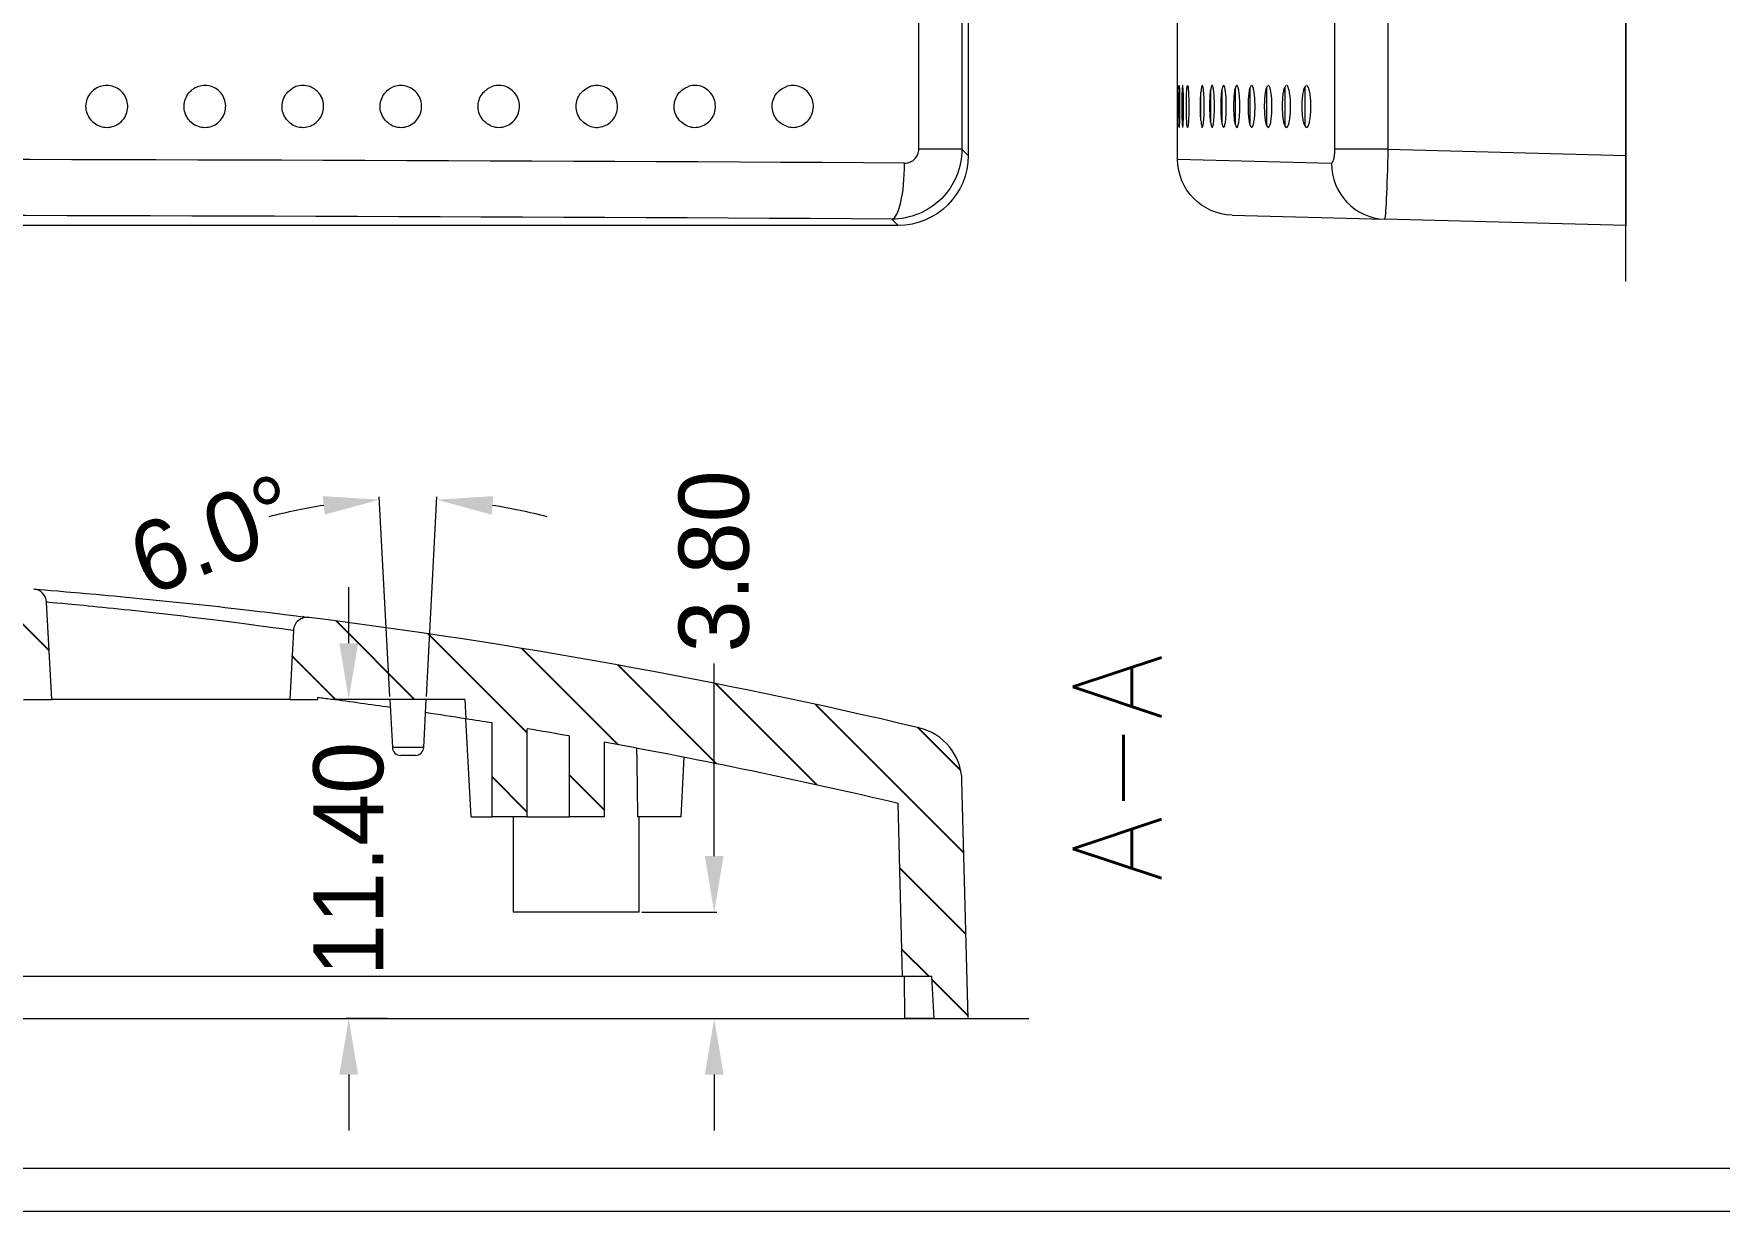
# Model space of a CAD drawing. Header units: millimetres. Extents: x -644 to 177, y 608 to 849.
# Drawn here: x -37.2 to 23, y 617.9 to 660 of the extents above; entities that cross this region are included whole.
import ezdxf
from ezdxf.lldxf.tags import DXFTag

# ---------------------------------------------------------------- set-up
doc = ezdxf.new("R2010")
doc.units = ezdxf.units.MM
doc.layers.get('0').update_dxf_attribs({"linetype": 'CONTINUOUS'})
doc.layers.get('Defpoints').update_dxf_attribs({"linetype": 'CONTINUOUS'})
for name, color, linetype, true_color in [('10', 7, 'CONTINUOUS', 0xffffff), ('30', 7, 'CONTINUOUS', 0xffffff), ('TOP', 7, 'CONTINUOUS', 0xffffff)]:
    doc.layers.add(name, color=color, linetype=linetype, true_color=true_color)
doc.styles.add('blockfont', font='simplex.shx')
tags = doc.linetypes.add('PHANTOM', pattern=[50.5, 18, -6.5, 6.5, -6.5, 6.5, -6.5]).pattern_tags.tags
tags[14:15] = [DXFTag(74, 4), DXFTag(75, 0), DXFTag(340, '0'), DXFTag(46, 0.0), DXFTag(50, 0.0), DXFTag(44, 0.0), DXFTag(45, 0.0)]
tags[12:13] = [DXFTag(74, 4), DXFTag(75, 0), DXFTag(340, '0'), DXFTag(46, 0.0), DXFTag(50, 0.0), DXFTag(44, 0.0), DXFTag(45, 0.0)]
tags[10:11] = [DXFTag(74, 4), DXFTag(75, 0), DXFTag(340, '0'), DXFTag(46, 0.0), DXFTag(50, 0.0), DXFTag(44, 0.0), DXFTag(45, 0.0)]
tags[8:9] = [DXFTag(74, 4), DXFTag(75, 0), DXFTag(340, '0'), DXFTag(46, 0.0), DXFTag(50, 0.0), DXFTag(44, 0.0), DXFTag(45, 0.0)]
tags[6:7] = [DXFTag(74, 4), DXFTag(75, 0), DXFTag(340, '0'), DXFTag(46, 0.0), DXFTag(50, 0.0), DXFTag(44, 0.0), DXFTag(45, 0.0)]
tags[4:5] = [DXFTag(74, 4), DXFTag(75, 0), DXFTag(340, '0'), DXFTag(46, 0.0), DXFTag(50, 0.0), DXFTag(44, 0.0), DXFTag(45, 0.0)]
doc.dimstyles.new('2', dxfattribs={"dimtxt": 2.5, "dimasz": 2, "dimexe": 0.1, "dimexo": 0.1, "dimgap": 0.1, "dimtad": 0, "dimzin": 0, "dimdsep": 46, "dimtxsty": 'Standard', "dimcen": 0, "dimclrd": 4, "dimclre": 4, "dimclrt": 3, "dimadec": 1, "dimazin": 0, "dimtfac": 1, "dimtofl": 0, "dimtmove": 0, "dimatfit": 3, "dimfxl": 0, "dimtolj": 1, "dimtzin": 0, "dimlwd": 9, "dimlwe": 9, "dimarcsym": 0})

# ---------------------------------------------------------------- blocks, each defined once
blk = doc.blocks.new('HATCH1')
at = {"color": 200, "linetype": 'Continuous'}
for p, q in [((31.277, 522.894), (32.403, 524.019)), ((32.916, 521.705), (35.161, 523.947)), ((35.674, 521.633), (37.918, 523.875)), ((38.431, 521.561), (40.528, 523.655)), ((39.388, 519.689), (41.724, 522.022)), ((39.897, 517.371), (42.25, 519.721)), ((40.384, 515.03), (42.754, 517.398)), ((40.846, 512.665), (43.235, 515.051)), ((40.807, 509.799), (43.693, 512.681)), ((38.477, 510.298), (39.228, 511.049)), ((40.884, 507.049), (44.126, 510.288)), ((38.477, 507.471), (39.306, 508.299)), ((42.677, 506.013), (44.535, 507.869)), ((42.677, 503.186), (44.919, 505.426)), ((42.677, 500.359), (45.278, 502.957)), ((45.098, 499.951), (45.606, 500.458)), ((43.845, 490.217), (44.839, 491.21)), ((44.034, 487.58), (46.655, 490.198)), ((44.871, 485.589), (46.842, 487.557)), ((42.677, 486.223), (42.927, 486.474)), ((43.736, 475.974), (44.634, 476.871)), ((44.477, 473.887), (47.159, 476.566)), ((44.644, 471.227), (47.277, 473.857)), ((42.677, 472.088), (42.712, 472.124)), ((43.521, 461.624), (44.43, 462.532)), ((43.945, 459.221), (46.875, 462.147)), ((44.417, 456.865), (46.751, 459.196)), ((42.677, 446.645), (44.226, 448.193)), ((42.677, 443.818), (45.477, 446.616)), ((41.483, 439.799), (45.018, 443.33)), ((38.653, 439.799), (39.904, 441.049)), ((41.054, 436.543), (44.495, 439.981)), ((38.73, 437.049), (39.982, 438.299)), ((40.378, 433.041), (43.904, 436.563)), ((39.622, 429.458), (43.24, 433.073)), ((37.192, 424.204), (42.498, 429.505)), ((32.777, 425.447), (33.745, 426.414)), ((34.286, 424.128), (36.651, 426.49)), ((40.133, 424.314), (41.671, 425.851)), ((31.38, 424.051), (32.673, 425.343))]:
    blk.add_line(p, q, dxfattribs=at)
blk = doc.blocks.new('*D152')
at = {"color": 4, "lineweight": 9}
for p, q in [((-12.903, 630.615), (-12.903, 637.5)), ((-15.483, 628.615), (-12.803, 628.615)), ((-15.483, 624.815), (-12.803, 624.815)), ((-12.903, 622.815), (-12.903, 620.815))]:
    blk.add_line(p, q, dxfattribs=at)
for points in [[(-13.236, 630.615), (-12.569, 630.615), (-12.903, 628.615)], [(-13.236, 622.815), (-12.569, 622.815), (-12.903, 624.815)]]:
    blk.add_solid(points, dxfattribs=at)
at = {"layer": 'Defpoints', "color": 0, "lineweight": 9}
for p in [(-15.583, 628.615), (-12.903, 628.615), (-15.583, 624.815)]:
    blk.add_point(p, dxfattribs=at)
at = {"color": 3, "lineweight": 9, "insert": (-12.903, 641.142), "char_height": 2.5, "attachment_point": 5, "rotation": 90}
blk.add_mtext('\\A1;3.80', dxfattribs=at)
blk = doc.blocks.new('*D153')
at = {"color": 4, "lineweight": 9}
for p, q in [((-25.951, 638.215), (-25.951, 640.215)), ((-24.583, 636.215), (-26.051, 636.215)), ((-24.583, 624.815), (-26.051, 624.815)), ((-25.951, 622.815), (-25.951, 620.815))]:
    blk.add_line(p, q, dxfattribs=at)
for points in [[(-26.284, 638.215), (-25.618, 638.215), (-25.951, 636.215)], [(-26.284, 622.815), (-25.618, 622.815), (-25.951, 624.815)]]:
    blk.add_solid(points, dxfattribs=at)
at = {"layer": 'Defpoints', "color": 0, "lineweight": 9}
for p in [(-24.483, 636.215), (-25.951, 624.815), (-24.483, 624.815)]:
    blk.add_point(p, dxfattribs=at)
at = {"color": 3, "lineweight": 9, "insert": (-25.951, 630.515), "char_height": 2.5, "attachment_point": 5, "rotation": 90}
blk.add_mtext('\\A1;11.40', dxfattribs=at)
blk = doc.blocks.new('*D221')
at = {"color": 4, "lineweight": 9}
for p, q in [((-24.488, 636.314), (-24.862, 643.446)), ((-23.177, 636.314), (-22.804, 643.446))]:
    blk.add_line(p, q, dxfattribs=at)
for start, end in [(98.86073, 104.72145), (75.27855, 81.13927)]:
    blk.add_arc((-23.833, 623.812), 19.561, start, end, dxfattribs=at)
for points in [[(-26.88, 643.471), (-26.811, 642.808), (-24.856, 643.346)], [(-20.854, 642.808), (-20.785, 643.471), (-22.809, 643.346)]]:
    blk.add_solid(points, dxfattribs=at)
at = {"layer": 'Defpoints', "color": 0, "lineweight": 9}
for p in [(-23.491, 643.37), (-24.483, 636.215), (-23.183, 636.215), (-24.393, 634.499), (-23.273, 634.499)]:
    blk.add_point(p, dxfattribs=at)
at = {"color": 3, "lineweight": 9, "insert": (-30.773, 642.1), "char_height": 2.5, "attachment_point": 5, "rotation": 20.7805}
blk.add_mtext('\\A1;6.0°', dxfattribs=at)

msp = doc.modelspace()

# ---------------------------------------------------------------- linework, layer by layer
at = {"lineweight": 9}
msp.add_line((3.642, 655.505), (3.642, 674.138), dxfattribs=at)
at = {"color": 7, "linetype": 'Continuous', "lineweight": 9}
for p, q in [((-146.054, 619.478), (175.257, 619.478)), ((-147.599, 617.933), (176.802, 617.933))]:
    msp.add_line(p, q, dxfattribs=at)
at = {"layer": '10', "color": 7, "linetype": 'Continuous', "lineweight": 9}
for p, q in [((-5.595, 655.859), (-5.595, 674.138)), ((-4.055, 674.138), (-4.055, 655.859)), ((-3.833, 674.138), (-3.833, 655.637)), ((9.257, 655.859), (9.257, 674.138)), ((11.151, 674.138), (11.151, 655.859)), ((19.642, 674.138), (19.642, 655.637)), ((4.476, 656.882), (4.476, 657.894)), ((4.827, 656.8), (4.827, 657.975)), ((5.239, 656.755), (5.239, 658.02)), ((5.709, 656.727), (5.709, 658.048)), ((6.24, 656.708), (6.24, 658.067)), ((6.832, 656.695), (6.832, 658.081)), ((7.484, 656.685), (7.484, 658.091)), ((8.199, 656.678), (8.199, 658.098)), ((-4.055, 655.859), (-5.595, 655.859)), ((-4.055, 655.859), (-3.833, 655.637)), ((3.642, 655.505), (9.138, 655.363)), ((11.151, 655.859), (9.257, 655.859)), ((11.151, 655.859), (19.642, 655.637)), ((19.642, 655.637), (19.642, 653.138)), ((-6.332, 653.138), (-101.334, 653.138)), ((-6.332, 653.138), (-6.557, 653.363)), ((5.589, 653.506), (11.033, 653.363)), ((19.642, 653.138), (11.033, 653.363)), ((-36.558, 636.215), (-36.739, 639.682)), ((-27.929, 638.67), (-28.058, 636.215)), ((-37.558, 636.215), (-36.558, 636.215)), ((-28.058, 636.215), (-36.558, 636.215)), ((-28.058, 636.215), (-27.058, 636.215)), ((-27.058, 636.215), (-27.058, 636.277)), ((-21.803, 636.215), (-26.581, 636.215)), ((-24.483, 636.215), (-24.393, 634.499)), ((-23.273, 634.499), (-23.183, 636.215)), ((-21.803, 636.215), (-21.766, 635.518)), ((-21.583, 632.015), (-21.766, 635.518)), ((-20.833, 632.015), (-20.833, 635.37)), ((-19.583, 632.015), (-19.583, 635.164)), ((-23.273, 634.499), (-24.393, 634.499)), ((-18.083, 634.907), (-18.083, 632.015)), ((-16.833, 634.684), (-16.833, 632.015)), ((-23.833, 634.215), (-24.093, 634.215)), ((-23.572, 634.215), (-23.833, 634.215)), ((-14.084, 632.015), (-13.972, 634.144)), ((-14.082, 632.015), (-13.97, 634.144)), ((-3.833, 624.815), (-4.055, 633.305)), ((-21.583, 632.015), (-20.833, 632.015)), ((-19.583, 632.015), (-20.833, 632.015)), ((-20.083, 632.015), (-20.083, 628.615)), ((-19.583, 632.015), (-18.833, 632.015)), ((-18.833, 632.015), (-18.083, 632.015)), ((-16.833, 632.015), (-18.083, 632.015)), ((-14.084, 632.015), (-15.64, 632.015)), ((-15.583, 628.615), (-15.583, 632.015)), ((-14.082, 632.015), (-14.084, 632.015)), ((-6.173, 626.315), (-6.335, 632.497)), ((-15.583, 628.615), (-20.083, 628.615)), ((-6.173, 626.315), (-101.493, 626.315)), ((-5.133, 626.315), (-6.173, 626.315)), ((-6.09, 624.815), (-6.105, 626.315)), ((-5.054, 624.815), (-5.133, 626.315)), ((-101.576, 624.815), (-6.09, 624.815)), ((-5.054, 624.815), (-6.09, 624.815)), ((-5.054, 624.815), (-3.833, 624.815))]:
    msp.add_line(p, q, dxfattribs=at)
at = {"layer": '10', "color": 7, "linetype": 'Continuous', "lineweight": 9, "extrusion": (0, 0, -1)}
msp.add_arc((-5.642, 655.505), 2, 271.5, 359.79747, dxfattribs=at)
at = {"layer": '10', "color": 7, "linetype": 'Continuous', "lineweight": 9}
for centre, radius, start, end in [((-37.239, 639.656), 0.5, 3, 85.45699), ((-27.43, 638.644), 0.5, 82.75983, 177), ((-53.833, 430.815), 210, 76.72038, 82.75983), ((-53.833, 430.815), 207.2, 82.44223, 82.57531), ((-53.833, 430.815), 207.2, 81.85236, 82.44223), ((-53.833, 430.815), 207.2, 81.09709, 81.5003), ((-53.833, 430.815), 207.2, 80.83568, 81.09709), ((-53.833, 430.815), 207.2, 80.06455, 80.48538), ((-6.054, 633.253), 2, 1.5, 76.72038), ((-24.093, 634.515), 0.3, 183, 270), ((-23.572, 634.515), 0.3, 270, 357), ((-53.833, 430.815), 207.2, 76.74781, 79.71344)]:
    msp.add_arc(centre, radius, start, end, dxfattribs=at)
for centre, major_axis, ratio, start_param, end_param in [((-53.833, 650.058), (-210, 0), 0.025937, 4.483099, 4.941679), ((-6.557, 655.363), (-0.012, -2), 0.227282, 0.026884, 1.572185), ((11.086, 655.363), (-0.052, -1.999), 0.973811, 4.737884, 6.283185), ((-53.833, 648.059), (-208, 0), 0.026186, 4.483099, 4.941679)]:
    msp.add_ellipse(centre, major_axis=major_axis, ratio=ratio, start_param=start_param, end_param=end_param, dxfattribs=at)
at = {"layer": '10', "color": 7, "linetype": 'Continuous', "lineweight": 9, "extrusion": (0, 0, -1)}
for centre, major_axis, ratio, start_param, end_param in [((-6.334, 655.639), (1.769, -1.769), 0.999315, 5.49813, 7.068241), ((-17.833, 622.474), (-0.005, 42.933), 0.052408, 1.287606, 1.346709)]:
    msp.add_ellipse(centre, major_axis=major_axis, ratio=ratio, start_param=start_param, end_param=end_param, dxfattribs=at)
at = {"layer": '10', "color": 7, "linetype": 'Continuous', "lineweight": 9}
for points, knots in [([(-35.136, 656.882), (-35.193, 656.943), (-35.239, 657.016), (-35.305, 657.17), (-35.325, 657.254), (-35.337, 657.421), (-35.328, 657.506), (-35.284, 657.668), (-35.247, 657.746), (-35.18, 657.842), (-35.159, 657.869), (-35.136, 657.894)], [0, 0, 0, 0, 0.227445, 0.227445, 0.454922, 0.454922, 0.681948, 0.681948, 0.908832, 0.908832, 1, 1, 1, 1]), ([(-35.136, 656.882), (-35.081, 656.821), (-35.014, 656.769), (-34.868, 656.69), (-34.787, 656.662), (-34.622, 656.636), (-34.536, 656.637), (-34.372, 656.667), (-34.292, 656.696), (-34.147, 656.779), (-34.08, 656.833), (-33.971, 656.959), (-33.926, 657.033), (-33.864, 657.189), (-33.846, 657.273), (-33.839, 657.44), (-33.85, 657.526), (-33.899, 657.686), (-33.937, 657.763), (-34.036, 657.898), (-34.098, 657.958), (-34.235, 658.053), (-34.313, 658.089), (-34.474, 658.132), (-34.559, 658.14), (-34.726, 658.128), (-34.809, 658.107), (-34.962, 658.04), (-35.034, 657.993), (-35.109, 657.922), (-35.123, 657.908), (-35.136, 657.894)], [0, 0, 0, 0, 0.069406, 0.069406, 0.139732, 0.139732, 0.210053, 0.210053, 0.28037, 0.28037, 0.350691, 0.350691, 0.421019, 0.421019, 0.491355, 0.491355, 0.561697, 0.561697, 0.632039, 0.632039, 0.702378, 0.702378, 0.772709, 0.772709, 0.843031, 0.843031, 0.913349, 0.913349, 0.983668, 0.983668, 1, 1, 1, 1]), ([(-31.549, 656.8), (-31.615, 656.853), (-31.672, 656.917), (-31.762, 657.058), (-31.795, 657.138), (-31.832, 657.301), (-31.837, 657.387), (-31.819, 657.554), (-31.795, 657.636), (-31.723, 657.787), (-31.674, 657.857), (-31.594, 657.937), (-31.572, 657.957), (-31.549, 657.975)], [0, 0, 0, 0, 0.187428, 0.187428, 0.374903, 0.374903, 0.561709, 0.561709, 0.74805, 0.74805, 0.934578, 0.934578, 1, 1, 1, 1]), ([(-31.549, 656.8), (-31.484, 656.749), (-31.41, 656.708), (-31.253, 656.653), (-31.169, 656.639), (-31.002, 656.64), (-30.918, 656.655), (-30.761, 656.71), (-30.687, 656.752), (-30.557, 656.857), (-30.5, 656.922), (-30.412, 657.064), (-30.38, 657.144), (-30.344, 657.308), (-30.34, 657.394), (-30.36, 657.56), (-30.384, 657.643), (-30.457, 657.793), (-30.507, 657.863), (-30.626, 657.98), (-30.696, 658.029), (-30.847, 658.101), (-30.93, 658.124), (-31.095, 658.141), (-31.181, 658.135), (-31.342, 658.096), (-31.421, 658.062), (-31.511, 658.004), (-31.53, 657.99), (-31.549, 657.975)], [0, 0, 0, 0, 0.074631, 0.074631, 0.149974, 0.149974, 0.225313, 0.225313, 0.300651, 0.300651, 0.375995, 0.375995, 0.451348, 0.451348, 0.526709, 0.526709, 0.602073, 0.602073, 0.677436, 0.677436, 0.752793, 0.752793, 0.82814, 0.82814, 0.90348, 0.90348, 0.978817, 0.978817, 1, 1, 1, 1]), ([(-27.986, 656.755), (-28.056, 656.8), (-28.12, 656.858), (-28.224, 656.99), (-28.265, 657.066), (-28.32, 657.225), (-28.333, 657.31), (-28.332, 657.477), (-28.317, 657.562), (-28.261, 657.719), (-28.219, 657.793), (-28.116, 657.921), (-28.054, 657.977), (-27.986, 658.02)], [0, 0, 0, 0, 0.168268, 0.168268, 0.336597, 0.336597, 0.504046, 0.504046, 0.670722, 0.670722, 0.837377, 0.837377, 1, 1, 1, 1]), ([(-27.986, 656.755), (-27.916, 656.711), (-27.838, 656.678), (-27.677, 656.64), (-27.591, 656.635), (-27.426, 656.653), (-27.344, 656.676), (-27.194, 656.749), (-27.124, 656.798), (-27.007, 656.916), (-26.957, 656.986), (-26.885, 657.137), (-26.861, 657.22), (-26.842, 657.386), (-26.847, 657.472), (-26.884, 657.636), (-26.916, 657.715), (-27.005, 657.857), (-27.062, 657.921), (-27.192, 658.026), (-27.267, 658.067), (-27.424, 658.122), (-27.508, 658.136), (-27.674, 658.136), (-27.758, 658.121), (-27.889, 658.075), (-27.939, 658.05), (-27.986, 658.02)], [0, 0, 0, 0, 0.078431, 0.078431, 0.157459, 0.157459, 0.236483, 0.236483, 0.31551, 0.31551, 0.394544, 0.394544, 0.473587, 0.473587, 0.552638, 0.552638, 0.631691, 0.631691, 0.71074, 0.71074, 0.789781, 0.789781, 0.868813, 0.868813, 0.947838, 0.947838, 1, 1, 1, 1]), ([(-24.438, 656.727), (-24.512, 656.767), (-24.58, 656.82), (-24.693, 656.944), (-24.74, 657.017), (-24.806, 657.172), (-24.826, 657.255), (-24.837, 657.422), (-24.828, 657.507), (-24.783, 657.668), (-24.747, 657.745), (-24.653, 657.882), (-24.593, 657.943), (-24.498, 658.013), (-24.469, 658.032), (-24.438, 658.048)], [0, 0, 0, 0, 0.157054, 0.157054, 0.314184, 0.314184, 0.470213, 0.470213, 0.625145, 0.625145, 0.779841, 0.779841, 0.935242, 0.935242, 1, 1, 1, 1]), ([(-24.438, 656.727), (-24.365, 656.688), (-24.285, 656.661), (-24.121, 656.636), (-24.036, 656.637), (-23.873, 656.667), (-23.793, 656.697), (-23.649, 656.78), (-23.584, 656.835), (-23.475, 656.962), (-23.431, 657.036), (-23.37, 657.191), (-23.353, 657.276), (-23.347, 657.443), (-23.358, 657.529), (-23.407, 657.689), (-23.445, 657.765), (-23.544, 657.9), (-23.605, 657.96), (-23.742, 658.054), (-23.82, 658.09), (-23.98, 658.133), (-24.065, 658.14), (-24.23, 658.127), (-24.313, 658.106), (-24.405, 658.065), (-24.422, 658.057), (-24.438, 658.048)], [0, 0, 0, 0, 0.081371, 0.081371, 0.163264, 0.163264, 0.245154, 0.245154, 0.327047, 0.327047, 0.408949, 0.408949, 0.49086, 0.49086, 0.572778, 0.572778, 0.654698, 0.654698, 0.736612, 0.736612, 0.818517, 0.818517, 0.900412, 0.900412, 0.982303, 0.982303, 1, 1, 1, 1]), ([(-20.9, 656.708), (-20.976, 656.744), (-21.047, 656.793), (-21.167, 656.911), (-21.218, 656.981), (-21.293, 657.132), (-21.317, 657.215), (-21.337, 657.381), (-21.333, 657.466), (-21.298, 657.629), (-21.266, 657.708), (-21.18, 657.849), (-21.124, 657.913), (-21.011, 658.006), (-20.957, 658.041), (-20.9, 658.067)], [0, 0, 0, 0, 0.149609, 0.149609, 0.299309, 0.299309, 0.447675, 0.447675, 0.594596, 0.594596, 0.741048, 0.741048, 0.88817, 0.88817, 1, 1, 1, 1]), ([(-20.9, 656.708), (-20.825, 656.673), (-20.744, 656.651), (-20.58, 656.635), (-20.495, 656.641), (-20.334, 656.681), (-20.256, 656.715), (-20.118, 656.807), (-20.055, 656.865), (-19.955, 656.998), (-19.915, 657.074), (-19.863, 657.233), (-19.851, 657.319), (-19.854, 657.486), (-19.87, 657.571), (-19.927, 657.728), (-19.97, 657.802), (-20.076, 657.931), (-20.14, 657.987), (-20.282, 658.073), (-20.361, 658.104), (-20.523, 658.138), (-20.608, 658.141), (-20.763, 658.119), (-20.834, 658.098), (-20.9, 658.067)], [0, 0, 0, 0, 0.083755, 0.083755, 0.167976, 0.167976, 0.252194, 0.252194, 0.336417, 0.336417, 0.42065, 0.42065, 0.504892, 0.504892, 0.58914, 0.58914, 0.673388, 0.673388, 0.75763, 0.75763, 0.841862, 0.841862, 0.926085, 0.926085, 1, 1, 1, 1]), ([(-17.37, 656.695), (-17.447, 656.727), (-17.52, 656.773), (-17.646, 656.886), (-17.7, 656.954), (-17.781, 657.102), (-17.809, 657.184), (-17.836, 657.349), (-17.836, 657.434), (-17.808, 657.598), (-17.779, 657.678), (-17.7, 657.822), (-17.647, 657.889), (-17.522, 658.001), (-17.448, 658.048), (-17.37, 658.081)], [0, 0, 0, 0, 0.144311, 0.144311, 0.288729, 0.288729, 0.431561, 0.431561, 0.572576, 0.572576, 0.712867, 0.712867, 0.853784, 0.853784, 1, 1, 1, 1]), ([(-17.37, 656.695), (-17.294, 656.663), (-17.211, 656.645), (-17.047, 656.636), (-16.963, 656.646), (-16.805, 656.694), (-16.728, 656.731), (-16.595, 656.829), (-16.535, 656.89), (-16.441, 657.028), (-16.404, 657.106), (-16.36, 657.267), (-16.351, 657.353), (-16.362, 657.52), (-16.381, 657.603), (-16.446, 657.758), (-16.492, 657.83), (-16.603, 657.954), (-16.67, 658.007), (-16.815, 658.086), (-16.895, 658.114), (-17.058, 658.14), (-17.143, 658.139), (-17.274, 658.115), (-17.323, 658.1), (-17.37, 658.081)], [0, 0, 0, 0, 0.085749, 0.085749, 0.171919, 0.171919, 0.258088, 0.258088, 0.344263, 0.344263, 0.430447, 0.430447, 0.516641, 0.516641, 0.602841, 0.602841, 0.689039, 0.689039, 0.775231, 0.775231, 0.861412, 0.861412, 0.947584, 0.947584, 1, 1, 1, 1]), ([(-13.844, 656.685), (-13.923, 656.714), (-13.998, 656.758), (-14.128, 656.866), (-14.185, 656.933), (-14.271, 657.078), (-14.302, 657.159), (-14.335, 657.323), (-14.337, 657.409), (-14.314, 657.573), (-14.289, 657.653), (-14.215, 657.8), (-14.164, 657.868), (-14.046, 657.984), (-13.976, 658.032), (-13.882, 658.076), (-13.864, 658.084), (-13.844, 658.091)], [0, 0, 0, 0, 0.140546, 0.140546, 0.281216, 0.281216, 0.42003, 0.42003, 0.55662, 0.55662, 0.692207, 0.692207, 0.82837, 0.82837, 0.966431, 0.966431, 1, 1, 1, 1]), ([(-13.844, 656.685), (-13.768, 656.656), (-13.685, 656.641), (-13.521, 656.638), (-13.437, 656.652), (-13.282, 656.705), (-13.207, 656.745), (-13.077, 656.848), (-13.02, 656.911), (-12.931, 657.052), (-12.898, 657.131), (-12.859, 657.294), (-12.854, 657.38), (-12.87, 657.547), (-12.893, 657.63), (-12.963, 657.782), (-13.011, 657.852), (-13.126, 657.972), (-13.194, 658.022), (-13.342, 658.096), (-13.423, 658.121), (-13.586, 658.141), (-13.67, 658.137), (-13.783, 658.111), (-13.814, 658.102), (-13.844, 658.091)], [0, 0, 0, 0, 0.087423, 0.087423, 0.175231, 0.175231, 0.263039, 0.263039, 0.350853, 0.350853, 0.438677, 0.438677, 0.526511, 0.526511, 0.61435, 0.61435, 0.702187, 0.702187, 0.790016, 0.790016, 0.877835, 0.877835, 0.965645, 0.965645, 1, 1, 1, 1]), ([(-10.323, 656.678), (-10.403, 656.705), (-10.48, 656.746), (-10.613, 656.851), (-10.672, 656.916), (-10.762, 657.059), (-10.795, 657.139), (-10.832, 657.303), (-10.837, 657.388), (-10.819, 657.552), (-10.796, 657.633), (-10.726, 657.782), (-10.678, 657.851), (-10.564, 657.969), (-10.495, 658.02), (-10.39, 658.073), (-10.357, 658.087), (-10.323, 658.098)], [0, 0, 0, 0, 0.137708, 0.137708, 0.275559, 0.275559, 0.41126, 0.41126, 0.544299, 0.544299, 0.676033, 0.676033, 0.808283, 0.808283, 0.942624, 0.942624, 1, 1, 1, 1]), ([(-10.323, 656.678), (-10.246, 656.651), (-10.163, 656.638), (-10, 656.641), (-9.917, 656.657), (-9.763, 656.715), (-9.69, 656.758), (-9.564, 656.864), (-9.509, 656.93), (-9.424, 657.073), (-9.394, 657.153), (-9.36, 657.317), (-9.357, 657.403), (-9.379, 657.569), (-9.404, 657.652), (-9.478, 657.801), (-9.528, 657.87), (-9.646, 657.986), (-9.716, 658.034), (-9.865, 658.104), (-9.946, 658.126), (-10.109, 658.141), (-10.193, 658.134), (-10.29, 658.109), (-10.307, 658.104), (-10.323, 658.098)], [0, 0, 0, 0, 0.088855, 0.088855, 0.178066, 0.178066, 0.267277, 0.267277, 0.356495, 0.356495, 0.445724, 0.445724, 0.534962, 0.534962, 0.624204, 0.624204, 0.713444, 0.713444, 0.802676, 0.802676, 0.891897, 0.891897, 0.98111, 0.98111, 1, 1, 1, 1]), ([(3.648, 658.131), (3.648, 658.131), (3.648, 658.131), (3.648, 658.121), (3.647, 658.097), (3.646, 658.024), (3.646, 657.974), (3.645, 657.855), (3.645, 657.784), (3.644, 657.633), (3.644, 657.55), (3.644, 657.383), (3.644, 657.297), (3.644, 657.134), (3.645, 657.055), (3.645, 656.914), (3.645, 656.85), (3.646, 656.747), (3.647, 656.706), (3.647, 656.679)], [0, 0, 0, 0, 0.000156, 0.000156, 0.125173, 0.125173, 0.250192, 0.250192, 0.375224, 0.375224, 0.50027, 0.50027, 0.625328, 0.625328, 0.75039, 0.75039, 0.875445, 0.875445, 1, 1, 1, 1]), ([(3.657, 657.388), (3.657, 657.472), (3.657, 657.557), (3.656, 657.715), (3.655, 657.79), (3.654, 657.921), (3.654, 657.978), (3.652, 658.067), (3.651, 658.1), (3.65, 658.13), (3.65, 658.136), (3.649, 658.136)], [0, 0, 0, 0, 0.215021, 0.215021, 0.430043, 0.430043, 0.645054, 0.645054, 0.86004, 0.86004, 1, 1, 1, 1]), ([(3.705, 658.131), (3.705, 658.131), (3.705, 658.131), (3.703, 658.121), (3.701, 658.097), (3.698, 658.024), (3.696, 657.974), (3.693, 657.855), (3.692, 657.784), (3.691, 657.633), (3.69, 657.55), (3.69, 657.383), (3.69, 657.297), (3.691, 657.134), (3.692, 657.055), (3.694, 656.914), (3.695, 656.85), (3.698, 656.747), (3.7, 656.706), (3.702, 656.679)], [0, 0, 0, 0, 0.000154, 0.000154, 0.125171, 0.125171, 0.250191, 0.250191, 0.375223, 0.375223, 0.500269, 0.500269, 0.625327, 0.625327, 0.750389, 0.750389, 0.875445, 0.875445, 1, 1, 1, 1]), ([(3.727, 657.388), (3.727, 657.472), (3.727, 657.557), (3.725, 657.715), (3.724, 657.79), (3.721, 657.921), (3.72, 657.978), (3.716, 658.067), (3.714, 658.1), (3.71, 658.13), (3.709, 658.136), (3.707, 658.136)], [0, 0, 0, 0, 0.215173, 0.215173, 0.430346, 0.430346, 0.645509, 0.645509, 0.860646, 0.860646, 1, 1, 1, 1]), ([(3.821, 658.131), (3.821, 658.131), (3.821, 658.131), (3.817, 658.121), (3.814, 658.097), (3.808, 658.024), (3.805, 657.974), (3.8, 657.855), (3.798, 657.784), (3.796, 657.633), (3.795, 657.55), (3.794, 657.383), (3.794, 657.297), (3.796, 657.134), (3.797, 657.055), (3.801, 656.914), (3.803, 656.85), (3.808, 656.747), (3.811, 656.706), (3.814, 656.679)], [0, 0, 0, 0, 0.000156, 0.000156, 0.125172, 0.125172, 0.250192, 0.250192, 0.375224, 0.375224, 0.50027, 0.50027, 0.625328, 0.625328, 0.75039, 0.75039, 0.875445, 0.875445, 1, 1, 1, 1]), ([(3.857, 657.388), (3.857, 657.472), (3.856, 657.557), (3.853, 657.715), (3.852, 657.79), (3.847, 657.921), (3.844, 657.978), (3.838, 658.067), (3.834, 658.1), (3.829, 658.13), (3.826, 658.136), (3.824, 658.136)], [0, 0, 0, 0, 0.21532, 0.21532, 0.43064, 0.43064, 0.64595, 0.64595, 0.861234, 0.861234, 1, 1, 1, 1]), ([(4.044, 657.388), (4.044, 657.472), (4.043, 657.557), (4.04, 657.715), (4.037, 657.79), (4.031, 657.921), (4.027, 657.978), (4.018, 658.067), (4.014, 658.1), (4.004, 658.136), (3.999, 658.141), (3.989, 658.121), (3.985, 658.097), (3.976, 658.024), (3.972, 657.974), (3.966, 657.855), (3.963, 657.784), (3.959, 657.633), (3.958, 657.55), (3.957, 657.383), (3.957, 657.297), (3.959, 657.134), (3.961, 657.055), (3.966, 656.914), (3.969, 656.85), (3.977, 656.747), (3.981, 656.706), (3.99, 656.652), (3.995, 656.639), (4.005, 656.64), (4.01, 656.656), (4.019, 656.713), (4.023, 656.756), (4.031, 656.862), (4.035, 656.927), (4.04, 657.07), (4.042, 657.15), (4.044, 657.283), (4.044, 657.335), (4.044, 657.388)], [0, 0, 0, 0, 0.053712, 0.053712, 0.107425, 0.107425, 0.161135, 0.161135, 0.214838, 0.214838, 0.268536, 0.268536, 0.322231, 0.322231, 0.375926, 0.375926, 0.429627, 0.429627, 0.483335, 0.483335, 0.537047, 0.537047, 0.590761, 0.590761, 0.644472, 0.644472, 0.698178, 0.698178, 0.751877, 0.751877, 0.805572, 0.805572, 0.859267, 0.859267, 0.912967, 0.912967, 0.966672, 0.966672, 1, 1, 1, 1]), ([(4.476, 656.882), (4.471, 656.943), (4.467, 657.016), (4.461, 657.17), (4.459, 657.254), (4.458, 657.421), (4.459, 657.506), (4.463, 657.668), (4.466, 657.746), (4.472, 657.842), (4.474, 657.869), (4.476, 657.894)], [0, 0, 0, 0, 0.227445, 0.227445, 0.454922, 0.454922, 0.681948, 0.681948, 0.908832, 0.908832, 1, 1, 1, 1]), ([(4.476, 656.882), (4.481, 656.821), (4.487, 656.769), (4.5, 656.69), (4.507, 656.662), (4.522, 656.636), (4.53, 656.637), (4.545, 656.667), (4.553, 656.696), (4.567, 656.779), (4.573, 656.833), (4.583, 656.959), (4.587, 657.033), (4.593, 657.189), (4.595, 657.273), (4.596, 657.44), (4.595, 657.526), (4.59, 657.686), (4.586, 657.763), (4.577, 657.898), (4.571, 657.958), (4.558, 658.053), (4.551, 658.089), (4.536, 658.132), (4.528, 658.14), (4.513, 658.128), (4.505, 658.107), (4.491, 658.04), (4.485, 657.993), (4.478, 657.922), (4.477, 657.908), (4.476, 657.894)], [0, 0, 0, 0, 0.069406, 0.069406, 0.139732, 0.139732, 0.210053, 0.210053, 0.28037, 0.28037, 0.350691, 0.350691, 0.421019, 0.421019, 0.491355, 0.491355, 0.561697, 0.561697, 0.632039, 0.632039, 0.702378, 0.702378, 0.772709, 0.772709, 0.843031, 0.843031, 0.913349, 0.913349, 0.983668, 0.983668, 1, 1, 1, 1]), ([(4.827, 656.8), (4.82, 656.853), (4.814, 656.917), (4.805, 657.058), (4.801, 657.138), (4.797, 657.301), (4.797, 657.387), (4.799, 657.554), (4.801, 657.636), (4.809, 657.787), (4.814, 657.857), (4.823, 657.937), (4.825, 657.957), (4.827, 657.975)], [0, 0, 0, 0, 0.187428, 0.187428, 0.374903, 0.374903, 0.561709, 0.561709, 0.74805, 0.74805, 0.934578, 0.934578, 1, 1, 1, 1]), ([(4.827, 656.8), (4.834, 656.749), (4.842, 656.708), (4.859, 656.653), (4.868, 656.639), (4.886, 656.64), (4.896, 656.655), (4.913, 656.71), (4.921, 656.752), (4.936, 656.857), (4.942, 656.922), (4.952, 657.064), (4.956, 657.144), (4.96, 657.308), (4.96, 657.394), (4.958, 657.56), (4.955, 657.643), (4.947, 657.793), (4.941, 657.863), (4.928, 657.98), (4.92, 658.029), (4.904, 658.101), (4.894, 658.124), (4.876, 658.141), (4.867, 658.135), (4.85, 658.096), (4.841, 658.062), (4.832, 658.004), (4.829, 657.99), (4.827, 657.975)], [0, 0, 0, 0, 0.074631, 0.074631, 0.149974, 0.149974, 0.225313, 0.225313, 0.300651, 0.300651, 0.375995, 0.375995, 0.451348, 0.451348, 0.526709, 0.526709, 0.602073, 0.602073, 0.677436, 0.677436, 0.752793, 0.752793, 0.82814, 0.82814, 0.90348, 0.90348, 0.978817, 0.978817, 1, 1, 1, 1]), ([(5.239, 656.755), (5.23, 656.8), (5.222, 656.858), (5.209, 656.99), (5.204, 657.066), (5.197, 657.225), (5.196, 657.31), (5.196, 657.477), (5.198, 657.562), (5.205, 657.719), (5.21, 657.793), (5.222, 657.921), (5.23, 657.977), (5.239, 658.02)], [0, 0, 0, 0, 0.168268, 0.168268, 0.336597, 0.336597, 0.504046, 0.504046, 0.670722, 0.670722, 0.837377, 0.837377, 1, 1, 1, 1]), ([(5.239, 656.755), (5.247, 656.711), (5.257, 656.678), (5.277, 656.64), (5.288, 656.635), (5.309, 656.653), (5.319, 656.676), (5.338, 656.749), (5.347, 656.798), (5.362, 656.916), (5.369, 656.986), (5.378, 657.137), (5.381, 657.22), (5.384, 657.386), (5.383, 657.472), (5.378, 657.636), (5.374, 657.715), (5.363, 657.857), (5.355, 657.921), (5.339, 658.026), (5.329, 658.067), (5.309, 658.122), (5.298, 658.136), (5.277, 658.136), (5.267, 658.121), (5.251, 658.075), (5.244, 658.05), (5.239, 658.02)], [0, 0, 0, 0, 0.078431, 0.078431, 0.157459, 0.157459, 0.236483, 0.236483, 0.31551, 0.31551, 0.394544, 0.394544, 0.473587, 0.473587, 0.552638, 0.552638, 0.631691, 0.631691, 0.71074, 0.71074, 0.789781, 0.789781, 0.868813, 0.868813, 0.947838, 0.947838, 1, 1, 1, 1]), ([(5.709, 656.727), (5.699, 656.767), (5.689, 656.82), (5.673, 656.944), (5.667, 657.017), (5.658, 657.172), (5.655, 657.255), (5.653, 657.422), (5.655, 657.507), (5.661, 657.668), (5.666, 657.745), (5.679, 657.882), (5.687, 657.943), (5.701, 658.013), (5.705, 658.032), (5.709, 658.048)], [0, 0, 0, 0, 0.157054, 0.157054, 0.314184, 0.314184, 0.470213, 0.470213, 0.625145, 0.625145, 0.779841, 0.779841, 0.935242, 0.935242, 1, 1, 1, 1]), ([(5.709, 656.727), (5.72, 656.688), (5.731, 656.661), (5.754, 656.636), (5.766, 656.637), (5.79, 656.667), (5.801, 656.697), (5.822, 656.78), (5.832, 656.835), (5.848, 656.962), (5.854, 657.036), (5.863, 657.191), (5.866, 657.276), (5.866, 657.443), (5.865, 657.529), (5.858, 657.689), (5.852, 657.765), (5.838, 657.9), (5.829, 657.96), (5.809, 658.054), (5.798, 658.09), (5.774, 658.133), (5.762, 658.14), (5.739, 658.127), (5.727, 658.106), (5.714, 658.065), (5.712, 658.057), (5.709, 658.048)], [0, 0, 0, 0, 0.081371, 0.081371, 0.163264, 0.163264, 0.245154, 0.245154, 0.327047, 0.327047, 0.408949, 0.408949, 0.49086, 0.49086, 0.572778, 0.572778, 0.654698, 0.654698, 0.736612, 0.736612, 0.818517, 0.818517, 0.900412, 0.900412, 0.982303, 0.982303, 1, 1, 1, 1]), ([(6.24, 656.708), (6.228, 656.744), (6.217, 656.793), (6.198, 656.911), (6.19, 656.981), (6.178, 657.132), (6.174, 657.215), (6.171, 657.381), (6.172, 657.466), (6.177, 657.629), (6.182, 657.708), (6.196, 657.849), (6.205, 657.913), (6.223, 658.006), (6.231, 658.041), (6.24, 658.067)], [0, 0, 0, 0, 0.149609, 0.149609, 0.299309, 0.299309, 0.447675, 0.447675, 0.594596, 0.594596, 0.741048, 0.741048, 0.88817, 0.88817, 1, 1, 1, 1]), ([(6.24, 656.708), (6.252, 656.673), (6.265, 656.651), (6.291, 656.635), (6.305, 656.641), (6.331, 656.681), (6.343, 656.715), (6.366, 656.807), (6.376, 656.865), (6.393, 656.998), (6.399, 657.074), (6.407, 657.233), (6.41, 657.319), (6.409, 657.486), (6.406, 657.571), (6.397, 657.728), (6.39, 657.802), (6.373, 657.931), (6.362, 657.987), (6.339, 658.073), (6.326, 658.104), (6.306, 658.13), (6.298, 658.135), (6.291, 658.136)], [0, 0, 0, 0, 0.094184, 0.094184, 0.188891, 0.188891, 0.283596, 0.283596, 0.378306, 0.378306, 0.473027, 0.473027, 0.567758, 0.567758, 0.662496, 0.662496, 0.757235, 0.757235, 0.851966, 0.851966, 0.946686, 0.946686, 1, 1, 1, 1]), ([(6.274, 658.129), (6.274, 658.129), (6.274, 658.129), (6.262, 658.119), (6.251, 658.098), (6.24, 658.067)], [0, 0, 0, 0, 0.003092, 0.003092, 1, 1, 1, 1]), ([(6.832, 656.695), (6.818, 656.727), (6.805, 656.773), (6.783, 656.886), (6.774, 656.954), (6.76, 657.102), (6.755, 657.184), (6.75, 657.349), (6.75, 657.434), (6.755, 657.598), (6.76, 657.678), (6.774, 657.822), (6.783, 657.889), (6.805, 658.001), (6.818, 658.048), (6.832, 658.081)], [0, 0, 0, 0, 0.144311, 0.144311, 0.288729, 0.288729, 0.431561, 0.431561, 0.572576, 0.572576, 0.712867, 0.712867, 0.853784, 0.853784, 1, 1, 1, 1]), ([(6.832, 656.695), (6.845, 656.663), (6.86, 656.645), (6.889, 656.636), (6.904, 656.646), (6.932, 656.694), (6.946, 656.731), (6.97, 656.829), (6.981, 656.89), (6.998, 657.028), (7.004, 657.106), (7.012, 657.267), (7.014, 657.353), (7.012, 657.52), (7.008, 657.603), (6.997, 657.758), (6.988, 657.83), (6.968, 657.954), (6.956, 658.007), (6.93, 658.086), (6.916, 658.114), (6.895, 658.133), (6.889, 658.136), (6.883, 658.136)], [0, 0, 0, 0, 0.095483, 0.095483, 0.191434, 0.191434, 0.287385, 0.287385, 0.383342, 0.383342, 0.47931, 0.47931, 0.575288, 0.575288, 0.671272, 0.671272, 0.767256, 0.767256, 0.863232, 0.863232, 0.959196, 0.959196, 1, 1, 1, 1]), ([(6.858, 658.124), (6.858, 658.124), (6.857, 658.124), (6.849, 658.115), (6.84, 658.1), (6.832, 658.081)], [0, 0, 0, 0, 0.008509, 0.008509, 1, 1, 1, 1]), ([(7.484, 656.685), (7.469, 656.714), (7.454, 656.758), (7.429, 656.866), (7.419, 656.933), (7.402, 657.078), (7.396, 657.159), (7.39, 657.323), (7.389, 657.409), (7.394, 657.573), (7.399, 657.653), (7.413, 657.8), (7.422, 657.868), (7.445, 657.984), (7.459, 658.032), (7.477, 658.076), (7.481, 658.084), (7.484, 658.091)], [0, 0, 0, 0, 0.140546, 0.140546, 0.281216, 0.281216, 0.42003, 0.42003, 0.55662, 0.55662, 0.692207, 0.692207, 0.82837, 0.82837, 0.966431, 0.966431, 1, 1, 1, 1]), ([(7.484, 656.685), (7.499, 656.656), (7.515, 656.641), (7.547, 656.638), (7.564, 656.652), (7.594, 656.705), (7.609, 656.745), (7.635, 656.848), (7.646, 656.911), (7.664, 657.052), (7.67, 657.131), (7.678, 657.294), (7.679, 657.38), (7.676, 657.547), (7.671, 657.63), (7.657, 657.782), (7.648, 657.852), (7.625, 657.972), (7.611, 658.022), (7.582, 658.096), (7.566, 658.121), (7.545, 658.134), (7.54, 658.136), (7.535, 658.136)], [0, 0, 0, 0, 0.096543, 0.096543, 0.193512, 0.193512, 0.29048, 0.29048, 0.387456, 0.387456, 0.484443, 0.484443, 0.58144, 0.58144, 0.678443, 0.678443, 0.775443, 0.775443, 0.872436, 0.872436, 0.969416, 0.969416, 1, 1, 1, 1]), ([(7.503, 658.119), (7.503, 658.119), (7.503, 658.119), (7.496, 658.111), (7.49, 658.102), (7.484, 658.091)], [0, 0, 0, 0, 0.011965, 0.011965, 1, 1, 1, 1]), ([(8.199, 656.678), (8.182, 656.705), (8.166, 656.746), (8.137, 656.851), (8.125, 656.916), (8.106, 657.059), (8.099, 657.139), (8.091, 657.303), (8.09, 657.388), (8.094, 657.552), (8.099, 657.633), (8.114, 657.782), (8.124, 657.851), (8.148, 657.969), (8.162, 658.02), (8.184, 658.073), (8.191, 658.087), (8.199, 658.098)], [0, 0, 0, 0, 0.137708, 0.137708, 0.275559, 0.275559, 0.41126, 0.41126, 0.544299, 0.544299, 0.676033, 0.676033, 0.808283, 0.808283, 0.942624, 0.942624, 1, 1, 1, 1]), ([(8.199, 656.678), (8.215, 656.651), (8.233, 656.638), (8.267, 656.641), (8.285, 656.657), (8.318, 656.715), (8.334, 656.758), (8.361, 656.864), (8.373, 656.93), (8.391, 657.073), (8.398, 657.153), (8.405, 657.317), (8.406, 657.403), (8.401, 657.569), (8.395, 657.652), (8.379, 657.801), (8.369, 657.87), (8.343, 657.986), (8.328, 658.034), (8.296, 658.104), (8.279, 658.126), (8.257, 658.135), (8.254, 658.136), (8.25, 658.136)], [0, 0, 0, 0, 0.097435, 0.097435, 0.195261, 0.195261, 0.293087, 0.293087, 0.39092, 0.39092, 0.488765, 0.488765, 0.58662, 0.58662, 0.68448, 0.68448, 0.782338, 0.782338, 0.880186, 0.880186, 0.978023, 0.978023, 1, 1, 1, 1]), ([(8.209, 658.113), (8.209, 658.113), (8.209, 658.113), (8.206, 658.109), (8.202, 658.104), (8.199, 658.098)], [0, 0, 0, 0, 0.014095, 0.014095, 1, 1, 1, 1]), ([(3.649, 656.64), (3.649, 656.64), (3.649, 656.64), (3.65, 656.64), (3.651, 656.656), (3.652, 656.713), (3.653, 656.756), (3.654, 656.862), (3.655, 656.927), (3.656, 657.07), (3.656, 657.15), (3.657, 657.283), (3.657, 657.335), (3.657, 657.388)], [0, 0, 0, 0, 0.007908, 0.007908, 0.222602, 0.222602, 0.437296, 0.437296, 0.652006, 0.652006, 0.866742, 0.866742, 1, 1, 1, 1]), ([(3.707, 656.64), (3.707, 656.64), (3.708, 656.64), (3.71, 656.64), (3.712, 656.656), (3.716, 656.713), (3.718, 656.756), (3.722, 656.862), (3.723, 656.927), (3.726, 657.07), (3.726, 657.15), (3.727, 657.283), (3.727, 657.335), (3.727, 657.388)], [0, 0, 0, 0, 0.007248, 0.007248, 0.222085, 0.222085, 0.436922, 0.436922, 0.651775, 0.651775, 0.866653, 0.866653, 1, 1, 1, 1]), ([(3.824, 656.64), (3.824, 656.64), (3.824, 656.64), (3.828, 656.64), (3.832, 656.656), (3.838, 656.713), (3.842, 656.756), (3.847, 656.862), (3.85, 656.927), (3.854, 657.07), (3.855, 657.15), (3.856, 657.283), (3.857, 657.335), (3.857, 657.388)], [0, 0, 0, 0, 0.006571, 0.006571, 0.221555, 0.221555, 0.436538, 0.436538, 0.651537, 0.651537, 0.866562, 0.866562, 1, 1, 1, 1]), ([(-4.055, 655.859), (-4.055, 655.199), (-4.327, 654.553), (-5.252, 653.632), (-5.897, 653.363), (-6.557, 653.363)], [0, 0, 0, 0, 0.5, 0.5, 1, 1, 1, 1]), ([(-6.103, 655.363), (-6.045, 655.362), (-5.986, 655.372), (-5.876, 655.41), (-5.823, 655.439), (-5.733, 655.512), (-5.695, 655.557), (-5.636, 655.654), (-5.615, 655.708), (-5.598, 655.795), (-5.595, 655.827), (-5.595, 655.859)], [0, 0, 0, 0, 0.224558, 0.224558, 0.44896, 0.44896, 0.668327, 0.668327, 0.879691, 0.879691, 1, 1, 1, 1]), ([(9.138, 655.363), (9.151, 655.362), (9.165, 655.372), (9.191, 655.41), (9.203, 655.439), (9.224, 655.512), (9.234, 655.557), (9.247, 655.654), (9.252, 655.708), (9.256, 655.795), (9.257, 655.827), (9.257, 655.859)], [0, 0, 0, 0, 0.224558, 0.224558, 0.44896, 0.44896, 0.668327, 0.668327, 0.879691, 0.879691, 1, 1, 1, 1]), ([(11.151, 655.859), (11.137, 655.199), (11.117, 654.553), (11.073, 653.632), (11.05, 653.363), (11.033, 653.363)], [0, 0, 0, 0, 0.5, 0.5, 1, 1, 1, 1]), ([(-37.199, 640.155), (-37.199, 640.155), (-37.199, 640.155), (-37.187, 640.154), (-36.634, 640.111), (-34.797, 639.952), (-33.51, 639.833), (-30.954, 639.569), (-29.689, 639.424), (-27.99, 639.22), (-27.497, 639.157), (-27.389, 639.143)], [0, 0, 0, 0, 0.003004, 0.003004, 0.260692, 0.260692, 0.51838, 0.51838, 0.776069, 0.776069, 1, 1, 1, 1]), ([(-27.929, 638.67), (-27.931, 638.671), (-28.391, 638.737), (-30.009, 638.954), (-31.143, 639.098), (-33.434, 639.362), (-34.588, 639.481), (-36.234, 639.639), (-36.729, 639.682), (-36.739, 639.682), (-36.739, 639.682), (-36.739, 639.682)], [0, 0, 0, 0, 0.246661, 0.246661, 0.496683, 0.496683, 0.746706, 0.746706, 0.996729, 0.996729, 1, 1, 1, 1])]:
    msp.add_open_spline(points, degree=3, knots=knots, dxfattribs=at)
msp.add_open_spline([(-27.546, 639.163), (-27.562, 639.165), (-27.579, 639.167), (-27.595, 639.169)], degree=3, dxfattribs=at)
at = {"layer": '30', "color": 1, "linetype": 'PHANTOM', "lineweight": 9, "ltscale": 0.3}
for p, q in [((19.642, 651.138), (19.642, 815.138)), ((-106, 624.815), (-1.666, 624.815))]:
    msp.add_line(p, q, dxfattribs=at)

# ---------------------------------------------------------------- block references
at = {"layer": '10', "color": 200, "linetype": 'Continuous', "lineweight": 9, "rotation": 90}
msp.add_blockref('HATCH1', (420.216, 593.538), dxfattribs=at)

# ---------------------------------------------------------------- texts
at = {"layer": 'TOP', "color": 1, "linetype": 'Continuous', "lineweight": 9, "insert": (3.067, 632.718), "char_height": 3.175, "attachment_point": 8, "rotation": 90, "line_spacing_factor": 0.903614, "style": 'blockfont'}
msp.add_mtext('\\W00.966;\\fsimplex.shx,bigfont.shx; \\H3.17;A-A\\H3.17;\\P', dxfattribs=at)

# ---------------------------------------------------------------- dimensions: what is measured, and where the dimension line sits
at = {"lineweight": 9}
dim = msp.add_angular_dim_2l(base=(-23.491, 643.37), line1=((-23.273, 634.499), (-23.183, 636.215)), line2=((-24.483, 636.215), (-24.393, 634.499)), dimstyle='2', dxfattribs=at)
dim.commit()
dim.dimension.update_dxf_attribs({"geometry": '*D221', "text_midpoint": (-30.773, 642.1), "dimtype": 130})
dim = msp.add_linear_dim(base=(-12.903, 628.615), p1=(-15.583, 624.815), p2=(-15.583, 628.615), angle=90, dimstyle='2', dxfattribs=at)
dim.commit()
dim.dimension.update_dxf_attribs({"geometry": '*D152', "text_midpoint": (-12.903, 641.142), "dimtype": 128})
dim = msp.add_linear_dim(base=(-25.951, 624.815), p1=(-24.483, 636.215), p2=(-24.483, 624.815), angle=90, dimstyle='2', dxfattribs=at)
dim.commit()
dim.dimension.update_dxf_attribs({"geometry": '*D153', "text_midpoint": (-25.951, 630.515)})

doc.saveas('drawing.dxf')
